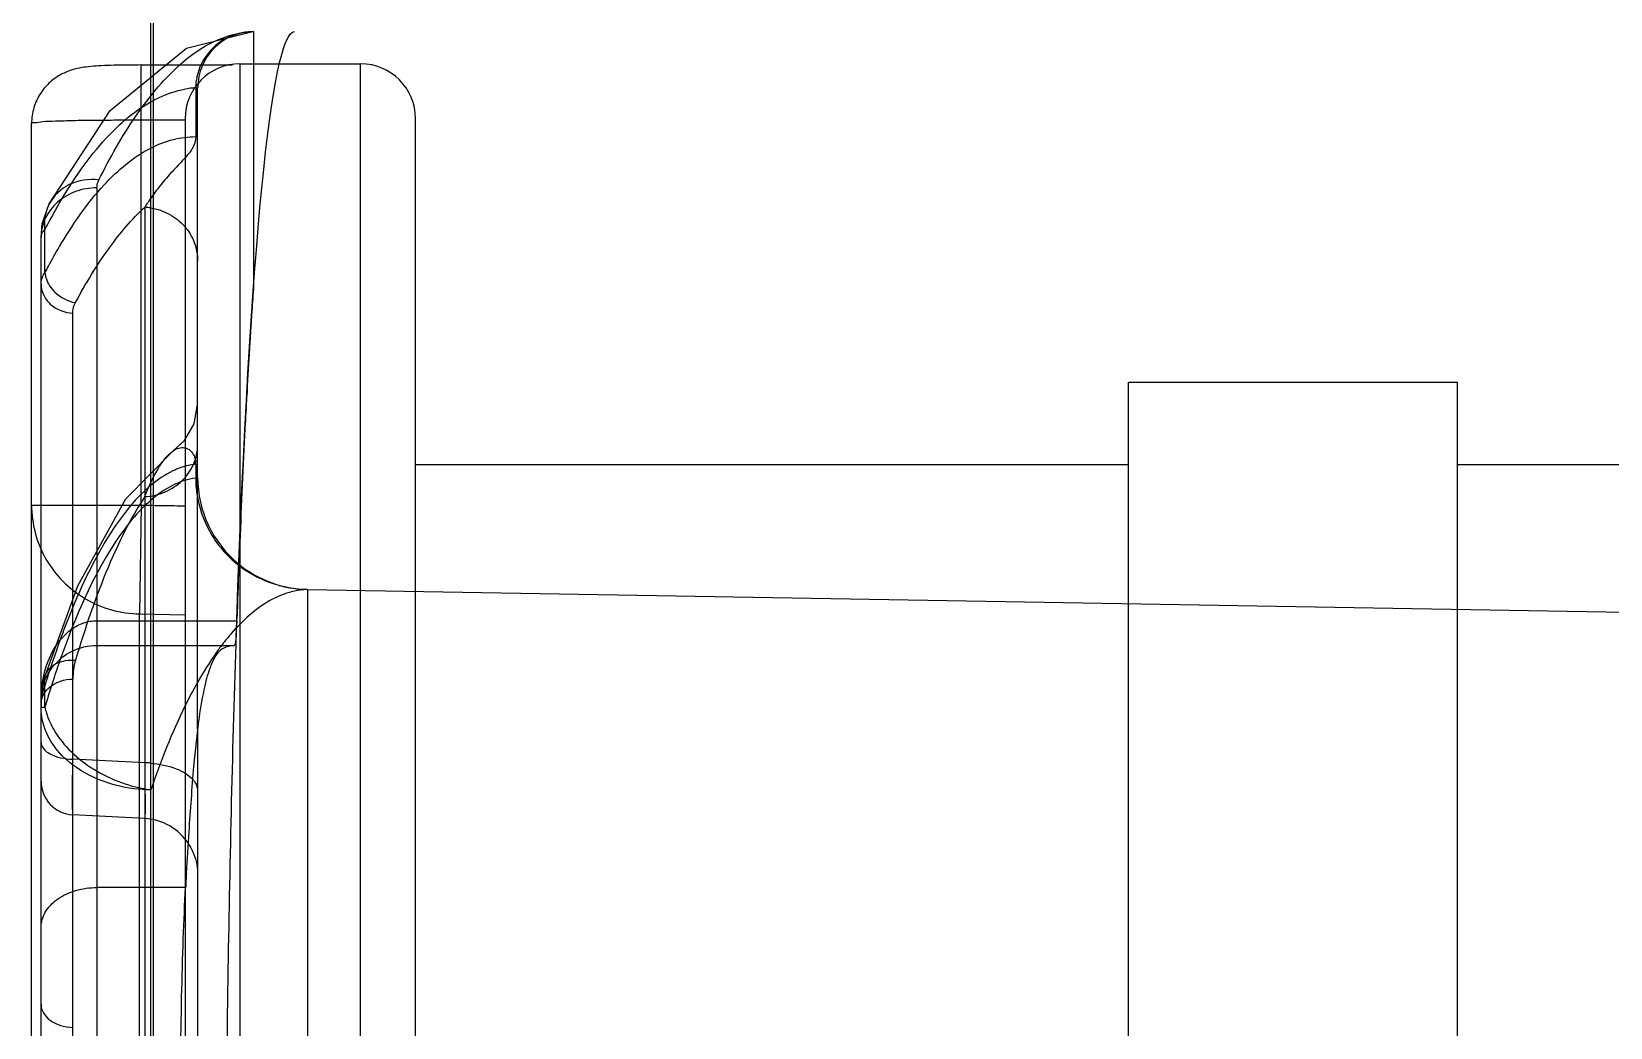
# Model space of a CAD drawing. Header units: millimetres. Extents: x 27300 to 28436, y -21252 to -20448.
# Drawn here: x 27569.71 to 27584.11, y -20626.87 to -20617.79 of the extents above; entities that cross this region are included whole.
import ezdxf

# ---------------------------------------------------------------- set-up
doc = ezdxf.new("R2010")
doc.units = ezdxf.units.MM
doc.header["$LTSCALE"] = 8
for name, color, linetype in [('Cav-cor', 30, 'Continuous'), ('PRODUCT', 1, 'Continuous'), ('WT', 4, 'Continuous')]:
    doc.layers.add(name, color=color, linetype=linetype)

# ---------------------------------------------------------------- blocks, each defined once
blk = doc.blocks.new('20160901.200809')
at = {"layer": 'Cav-cor', "color": 241}
for p, q in [((-15.308, 102.135), (-15.308, 142.309)), ((-15.287, 142.364), (-15.287, 103.356)), ((-14.37, 135.787), (-14.388, 135.786)), ((-14.37, 135.787), (-14.37, 133.467)), ((-14.897, 135.275), (-14.897, 134.83)), ((-14.88, 129.43), (-14.88, 135.277)), ((-14.897, 134.83), (-14.88, 134.83)), ((-15.798, 134.364), (-15.798, 112.934)), ((-16.233, 134.217), (-16.234, 134.217)), ((-15.363, 134.187), (-15.363, 126.07)), ((-16.308, 113.384), (-16.308, 133.913)), ((-16.273, 133.588), (-16.273, 133.983)), ((-16.018, 126.037), (-16.018, 133.222)), ((-15.103, 131.967), (-15.102, 131.968)), ((-14.897, 131.846), (-14.897, 131.719)), ((-14.897, 131.846), (-14.88, 131.846)), ((-14.503, 130.944), (-14.501, 131.001)), ((-14.501, 131.001), (-14.498, 131.065)), ((-14.498, 131.065), (-14.496, 131.134)), ((-14.505, 130.909), (-14.503, 130.944)), ((-13.878, 130.705), (-13.878, 116.593)), ((-13.878, 130.704), (-13.878, 130.705)), ((-13.878, 130.705), (0.256, 130.459)), ((-14.53, 130.21), (-14.522, 130.437)), ((-15.798, 130.419), (-14.524, 130.419)), ((-15.798, 130.194), (-14.546, 130.194)), ((-16.27, 129.916), (-16.27, 129.916)), ((-16.273, 129.63), (-16.273, 129.827)), ((-16.308, 129.662), (-16.308, 129.63)), ((-16.308, 129.63), (-16.273, 129.63)), ((-16.267, 129.65), (-16.273, 129.63)), ((-14.88, 129.43), (-14.88, 124.944)), ((-15.363, 129.124), (-16.018, 129.157)), ((-15.363, 128.616), (-16.018, 128.651)), ((-14.99, 127.988), (-15.798, 127.988))]:
    blk.add_line(p, q, dxfattribs=at)
for points in [[(-16.234, 134.217), (-15.678, 135.069), (-14.982, 135.636), (-14.388, 135.786)], [(-16.308, 133.913), (-16.297, 134.035), (-16.233, 134.217)], [(-15.102, 131.968), (-15, 132.06), (-14.911, 132.214), (-14.88, 132.388)], [(-16.27, 129.916), (-15.973, 130.736), (-15.534, 131.531), (-15.103, 131.967)], [(-16.308, 129.662), (-16.303, 129.76), (-16.27, 129.916)]]:
    blk.add_lwpolyline(points, dxfattribs=at)
for centre, radius, start, end in [((-14.371, 135.278), 0.508, 89.9088, 180.0022), ((-14.402, 135.275), 0.496, 171.8659, 179.9145), ((-14.843, 134.423), 0.854, 93.6435, 100.3411), ((-11.337, 131.421), 5.562, 150.1535, 152.5729), ((-13.219, 132.808), 2.549, 145.0207, 147.2513), ((-15.39, 133.663), 0.524, 80.8669, 87.0879), ((34.515, 129.946), 49.012, 175.8802, 176.1402), ((49.918, 128.943), 64.447, 176.1722, 176.86675), ((64.601, 128.13), 79.153, 176.85992, 177.07267), ((85.58, 127.098), 100.157, 177.09616, 177.6906), ((-15.093, 131.848), 0.195, 359.3539, 5.1571), ((-14.826, 131.245), 0.604, 96.7423, 99.102), ((-13.892, 131.72), 1.006, 180.0664, 188.3859), ((-13.861, 131.725), 1.019, 180.0251, 230.7606), ((112.778, 126.013), 127.377, 177.79754, 178.00994), ((-13.86, 131.725), 1.02, 230.7606, 269), ((-13.862, 131.759), 1.054, 249.99, 254.7767), ((-13.857, 131.781), 1.077, 254.829, 268.8908), ((-8.529, 127.484), 8.09, 159.5171, 162.0505), ((-9.25, 127.658), 7.292, 158.896, 160.5072), ((-9.736, 127.845), 6.772, 158.5544, 158.8872), ((-8.282, 127.313), 8.32, 160.4868, 161.871), ((-6.983, 126.975), 9.718, 162.4039, 162.9375), ((-7.255, 126.974), 9.401, 161.8579, 163.2792), ((-7.358, 127.094), 9.325, 161.9853, 162.4031), ((-15.904, 129.662), 0.404, 168.3538, 180.0054), ((-6.523, 126.75), 10.167, 163.2579, 163.4297), ((-15.389, 128.13), 0.995, 85.2312, 88.4936), ((-16.002, 128.956), 0.306, 180.0022, 267.0024), ((-15.39, 128.111), 0.507, 32.5362, 86.9824), ((28.957, 125.688), 44.008, 176.3413, 176.8351), ((42.038, 124.945), 57.109, 176.8152, 176.9459)]:
    blk.add_arc(centre, radius, start, end, dxfattribs=at)
at = {"layer": 'Cav-cor', "color": 241, "extrusion": (0, 0, -1)}
for centre, major_axis, start_param, end_param in [((-13.996, 123.649), (0, 12.138), 5.304116, 6.283185), ((-14.546, 130.704), (0, 0.51), 2.162524, 3.130722), ((-14.878, 125.804), (0, 3.06), 4.712389, 5.506936)]:
    blk.add_ellipse(centre, major_axis=major_axis, ratio=0.052408, start_param=start_param, end_param=end_param, dxfattribs=at)
at = {"layer": 'Cav-cor', "color": 241}
for points, knots in [([(-15.781, 134.436), (-15.681, 134.636), (-15.481, 134.991), (-15.134, 135.426), (-14.768, 135.709), (-14.495, 135.784), (-14.37, 135.787)], [0, 0, 0, 0, 0.329074, 0.598003, 0.815334, 1, 1, 1, 1]), ([(-14.388, 135.786), (-14.467, 135.784), (-14.625, 135.743), (-14.75, 135.637), (-14.797, 135.574)], [0, 0, 0, 0, 0.500369, 1, 1, 1, 1]), ([(-15.308, 135.147), (-15.283, 135.162), (-15.184, 135.213), (-15.077, 135.248), (-14.996, 135.263)], [0, 0, 0, 0, 0.261859, 1, 1, 1, 1]), ([(-14.897, 135.275), (-14.893, 135.275), (-14.887, 135.275), (-14.882, 135.276), (-14.88, 135.276), (-14.88, 135.277)], [0, 0, 0, 0, 0.745702, 0.934018, 1, 1, 1, 1]), ([(-16.161, 134.189), (-16.04, 134.399), (-15.8, 134.759), (-15.473, 135.055), (-15.308, 135.147)], [0, 0, 0, 0, 0.561408, 1, 1, 1, 1]), ([(-14.897, 134.83), (-14.897, 134.8), (-14.909, 134.753), (-14.948, 134.69), (-15.01, 134.618), (-15.102, 134.525), (-15.208, 134.404), (-15.275, 134.316), (-15.308, 134.269)], [0, 0, 0, 0, 0.127303, 0.197941, 0.314173, 0.530271, 0.755226, 1, 1, 1, 1]), ([(-15.308, 134.726), (-15.243, 134.759), (-15.109, 134.812), (-14.967, 134.83), (-14.897, 134.83)], [0, 0, 0, 0, 0.514097, 1, 1, 1, 1]), ([(-16.14, 133.828), (-16.023, 134.028), (-15.789, 134.369), (-15.469, 134.644), (-15.308, 134.726)], [0, 0, 0, 0, 0.562253, 1, 1, 1, 1]), ([(-15.798, 134.364), (-15.864, 134.364), (-15.995, 134.341), (-16.164, 134.243), (-16.28, 134.094), (-16.308, 133.972), (-16.308, 133.913)], [0, 0, 0, 0, 0.264229, 0.520307, 0.764509, 1, 1, 1, 1]), ([(-15.781, 134.436), (-15.871, 134.446), (-16.056, 134.422), (-16.194, 134.292), (-16.233, 134.217)], [0, 0, 0, 0, 0.518933, 1, 1, 1, 1]), ([(-15.798, 134.364), (-15.798, 134.382), (-15.793, 134.407), (-15.783, 134.43), (-15.781, 134.436)], [0, 0, 0, 0, 0.742025, 1, 1, 1, 1]), ([(-16.234, 134.217), (-16.261, 134.164), (-16.281, 134.083), (-16.276, 134.003), (-16.273, 133.983)], [0, 0, 0, 0, 0.74428, 1, 1, 1, 1]), ([(-15.994, 133.318), (-15.901, 133.491), (-15.716, 133.799), (-15.483, 134.076), (-15.363, 134.187)], [0, 0, 0, 0, 0.545384, 1, 1, 1, 1]), ([(-15.307, 134.181), (-15.248, 134.171), (-15.134, 134.133), (-14.994, 134.021), (-14.901, 133.869), (-14.88, 133.753), (-14.88, 133.695)], [0, 0, 0, 0, 0.254185, 0.505393, 0.753735, 1, 1, 1, 1]), ([(-16.308, 133.913), (-16.308, 133.919), (-16.305, 133.946), (-16.288, 133.968), (-16.273, 133.983)], [0, 0, 0, 0, 0.225933, 1, 1, 1, 1]), ([(-16.273, 133.588), (-16.262, 133.609), (-16.22, 133.69), (-16.175, 133.77), (-16.14, 133.828)], [0, 0, 0, 0, 0.256853, 1, 1, 1, 1]), ([(-16.308, 133.489), (-16.308, 133.498), (-16.305, 133.533), (-16.289, 133.567), (-16.273, 133.588)], [0, 0, 0, 0, 0.242287, 1, 1, 1, 1]), ([(-16.308, 133.489), (-16.308, 133.455), (-16.292, 133.386), (-16.205, 133.268), (-16.092, 133.225), (-16.018, 133.222)], [0, 0, 0, 0, 0.23664, 0.482311, 1, 1, 1, 1]), ([(-16.273, 133.588), (-16.271, 133.572), (-16.256, 133.506), (-16.218, 133.447), (-16.181, 133.412)], [0, 0, 0, 0, 0.242399, 1, 1, 1, 1]), ([(-16.018, 133.222), (-16.018, 133.247), (-16.012, 133.281), (-15.998, 133.311), (-15.994, 133.318)], [0, 0, 0, 0, 0.743907, 1, 1, 1, 1]), ([(-15.363, 131.55), (-15.299, 131.553), (-15.173, 131.582), (-15.013, 131.688), (-14.905, 131.843), (-14.88, 131.966), (-14.88, 132.026)], [0, 0, 0, 0, 0.257878, 0.511003, 0.757749, 1, 1, 1, 1]), ([(-15.363, 131.55), (-15.327, 131.641), (-15.271, 131.765), (-15.176, 131.902), (-15.127, 131.95), (-15.103, 131.967)], [0, 0, 0, 0, 0.590774, 0.817212, 1, 1, 1, 1]), ([(-15.102, 131.968), (-15.072, 131.988), (-15.013, 132.01), (-14.926, 131.963), (-14.902, 131.904), (-14.898, 131.865)], [0, 0, 0, 0, 0.382194, 0.590068, 1, 1, 1, 1]), ([(-15.038, 131.812), (-15.061, 131.804), (-15.158, 131.763), (-15.247, 131.703), (-15.309, 131.651)], [0, 0, 0, 0, 0.233555, 1, 1, 1, 1]), ([(-14.897, 131.719), (-14.969, 131.71), (-15.119, 131.66), (-15.247, 131.569), (-15.309, 131.515)], [0, 0, 0, 0, 0.467274, 1, 1, 1, 1]), ([(-14.897, 131.719), (-14.893, 131.72), (-14.888, 131.721), (-14.88, 131.723), (-14.88, 131.725)], [0, 0, 0, 0, 0.720468, 1, 1, 1, 1]), ([(-15.309, 131.651), (-15.387, 131.586), (-15.539, 131.423), (-15.832, 130.987), (-16.002, 130.598), (-16.108, 130.316)], [0, 0, 0, 0, 0.19391, 0.423916, 1, 1, 1, 1]), ([(-15.309, 131.515), (-15.379, 131.454), (-15.517, 131.305), (-15.783, 130.916), (-15.94, 130.57), (-16.039, 130.321)], [0, 0, 0, 0, 0.197581, 0.428943, 1, 1, 1, 1]), ([(-15.363, 131.55), (-15.494, 131.349), (-15.734, 130.86), (-15.908, 130.347), (-15.994, 130.059)], [0, 0, 0, 0, 0.444191, 1, 1, 1, 1]), ([(-14.14, 130.643), (-14.174, 130.628), (-14.319, 130.553), (-14.443, 130.444), (-14.529, 130.352)], [0, 0, 0, 0, 0.227187, 1, 1, 1, 1]), ([(-13.878, 130.704), (-13.9, 130.703), (-13.99, 130.696), (-14.078, 130.67), (-14.14, 130.643)], [0, 0, 0, 0, 0.243991, 1, 1, 1, 1]), ([(-16.308, 129.692), (-16.308, 129.773), (-16.29, 129.936), (-16.203, 130.166), (-16.068, 130.327), (-15.922, 130.405), (-15.839, 130.419), (-15.798, 130.419)], [0, 0, 0, 0, 0.248656, 0.497664, 0.747263, 0.873456, 1, 1, 1, 1]), ([(-14.529, 130.352), (-14.539, 130.341), (-14.58, 130.297), (-14.618, 130.25), (-14.646, 130.214)], [0, 0, 0, 0, 0.242067, 1, 1, 1, 1]), ([(-16.308, 129.692), (-16.308, 129.747), (-16.288, 129.863), (-16.195, 130.026), (-16.028, 130.158), (-15.878, 130.194), (-15.798, 130.194)], [0, 0, 0, 0, 0.21075, 0.437581, 0.697699, 1, 1, 1, 1]), ([(-14.546, 130.194), (-14.564, 130.19), (-14.601, 130.186), (-14.662, 130.165), (-14.721, 130.101), (-14.774, 129.984), (-14.827, 129.792), (-14.879, 129.486), (-14.923, 129.042), (-14.948, 128.695), (-14.961, 128.496)], [0, 0, 0, 0, 0.030034, 0.061682, 0.10293, 0.16781, 0.270115, 0.429906, 0.674377, 1, 1, 1, 1]), ([(-14.646, 130.214), (-14.667, 130.188), (-14.753, 130.072), (-14.829, 129.95), (-14.883, 129.854)], [0, 0, 0, 0, 0.234398, 1, 1, 1, 1]), ([(-14.628, 123.825), (-14.628, 124.933), (-14.611, 127.061), (-14.563, 129.189), (-14.53, 130.21)], [0, 0, 0, 0, 0.520382, 1, 1, 1, 1]), ([(-16.27, 129.916), (-16.263, 129.94), (-16.236, 129.986), (-16.145, 130.053), (-16.053, 130.064), (-15.994, 130.059)], [0, 0, 0, 0, 0.221291, 0.459015, 1, 1, 1, 1]), ([(-16.308, 129.662), (-16.308, 129.691), (-16.291, 129.752), (-16.225, 129.825), (-16.129, 129.874), (-16.056, 129.887), (-16.018, 129.888)], [0, 0, 0, 0, 0.215651, 0.452335, 0.716573, 1, 1, 1, 1]), ([(-14.883, 129.854), (-14.923, 129.784), (-15.088, 129.47), (-15.218, 129.138), (-15.306, 128.877)], [0, 0, 0, 0, 0.224887, 1, 1, 1, 1]), ([(-16.259, 129.4), (-16.267, 129.418), (-16.295, 129.492), (-16.308, 129.572), (-16.308, 129.63)], [0, 0, 0, 0, 0.255131, 1, 1, 1, 1]), ([(-16.273, 129.63), (-16.269, 129.613), (-16.249, 129.54), (-16.218, 129.471), (-16.189, 129.421)], [0, 0, 0, 0, 0.241944, 1, 1, 1, 1]), ([(-16.189, 129.421), (-16.103, 129.276), (-15.831, 129.025), (-15.489, 128.904), (-15.306, 128.877)], [0, 0, 0, 0, 0.477815, 1, 1, 1, 1]), ([(-16.308, 129.31), (-16.308, 129.29), (-16.287, 129.244), (-16.219, 129.198), (-16.127, 129.166), (-16.056, 129.158), (-16.018, 129.157)], [0, 0, 0, 0, 0.172984, 0.397295, 0.67996, 1, 1, 1, 1]), ([(-15.306, 128.877), (-15.41, 128.879), (-15.615, 128.904), (-15.895, 129.011), (-16.122, 129.175), (-16.226, 129.323), (-16.259, 129.4)], [0, 0, 0, 0, 0.274558, 0.537046, 0.779386, 1, 1, 1, 1]), ([(-16.018, 128.651), (-16.019, 128.651), (-16.018, 128.655), (-16.019, 128.662), (-16.019, 128.673), (-16.02, 128.697), (-16.02, 128.736), (-16.02, 128.794), (-16.02, 128.867), (-16.02, 128.989), (-16.019, 129.088), (-16.018, 129.157)], [0, 0, 0, 0, 0.005931, 0.020114, 0.042546, 0.07314, 0.158312, 0.274234, 0.418991, 0.590166, 1, 1, 1, 1]), ([(-15.363, 129.124), (-15.362, 129.055), (-15.361, 128.956), (-15.36, 128.833), (-15.359, 128.76), (-15.359, 128.702), (-15.36, 128.662), (-15.361, 128.639), (-15.361, 128.628), (-15.362, 128.621), (-15.363, 128.617), (-15.363, 128.616)], [0, 0, 0, 0, 0.409985, 0.581252, 0.726049, 0.841946, 0.927016, 0.95754, 0.979895, 0.994018, 1, 1, 1, 1]), ([(-15.307, 129.121), (-15.229, 129.114), (-15.091, 129.088), (-14.964, 129.018), (-14.923, 128.972)], [0, 0, 0, 0, 0.562082, 1, 1, 1, 1]), ([(-14.923, 128.972), (-14.917, 128.964), (-14.893, 128.934), (-14.88, 128.896), (-14.88, 128.869)], [0, 0, 0, 0, 0.275189, 1, 1, 1, 1]), ([(-16.308, 127.624), (-16.308, 127.672), (-16.277, 127.775), (-16.158, 127.894), (-15.991, 127.97), (-15.864, 127.988), (-15.798, 127.988)], [0, 0, 0, 0, 0.210546, 0.446051, 0.712919, 1, 1, 1, 1]), ([(-16.308, 126.924), (-16.308, 126.897), (-16.291, 126.839), (-16.224, 126.771), (-16.129, 126.726), (-16.056, 126.714), (-16.018, 126.713)], [0, 0, 0, 0, 0.207966, 0.442072, 0.709597, 1, 1, 1, 1])]:
    blk.add_open_spline(points, degree=3, knots=knots, dxfattribs=at)
for points in [[(-14.797, 135.574), (-14.847, 135.508), (-14.881, 135.427), (-14.892, 135.345)], [(-16.181, 133.412), (-16.131, 133.363), (-16.063, 133.329), (-15.994, 133.318)], [(-14.922, 131.842), (-14.961, 131.836), (-15, 131.826), (-15.038, 131.812)], [(-14.887, 131.574), (-14.869, 131.457), (-14.83, 131.341), (-14.773, 131.237)], [(-14.773, 131.237), (-14.708, 131.118), (-14.616, 131.011), (-14.509, 130.927)], [(-14.509, 130.927), (-14.423, 130.86), (-14.325, 130.806), (-14.223, 130.768)], [(-15.994, 130.059), (-16.01, 130.004), (-16.018, 129.946), (-16.018, 129.888)], [(-16.278, 129.868), (-16.277, 129.884), (-16.275, 129.9), (-16.27, 129.916)], [(-16.273, 129.827), (-16.276, 129.84), (-16.278, 129.854), (-16.278, 129.868)], [(-16.273, 129.827), (-16.285, 129.8), (-16.294, 129.772), (-16.3, 129.744)], [(-14.96, 128.381), (-14.909, 128.301), (-14.88, 128.202), (-14.88, 128.107)]]:
    blk.add_open_spline(points, degree=3, dxfattribs=at)
blk = doc.blocks.new('20160901.200901')
at = {"layer": 'PRODUCT'}
for p, q in [((-14.6, 22.814), (-13.769, 22.814)), ((-14.6, 18.804), (-14.6, 22.814)), ((-13.7, 22.825), (-12.6, 22.825)), ((-13.7, 22.825), (-13.7, -0.975)), ((-12.6, -0.975), (-12.6, 22.825)), ((-14.6, 22.314), (-14.2, 22.314)), ((-14.2, 22.325), (-14.2, -0.474)), ((-12.1, -0.475), (-12.1, 22.325)), ((-15.6, -0.431), (-15.6, 22.281)), ((-5.6, 1.925), (-5.6, 19.925)), ((-5.6, 19.925), (-2.6, 19.925)), ((-2.6, 1.925), (-2.6, 19.925)), ((-12.1, 19.175), (-5.6, 19.175)), ((-2.6, 19.175), (-1, 19.175)), ((-15.6, 18.804), (-14.6, 18.804)), ((-14.6, 18.804), (-14.617, 17.812)), ((-14.617, 17.812), (-14.2, 17.805)), ((-14.617, 11.471), (-14.617, 17.812))]:
    blk.add_line(p, q, dxfattribs=at)
for centre, start, end in [((-13.7, 22.325), 90, 180), ((-12.6, 22.325), 0, 90)]:
    blk.add_arc(centre, 0.5, start, end, dxfattribs=at)
for points, start_tangent, end_tangent in [([(-14.6, 22.814), (-14.708, 22.813), (-14.848, 22.811), (-14.965, 22.807), (-15.06, 22.8), (-15.142, 22.79), (-15.229, 22.77), (-15.328, 22.729), (-15.429, 22.66), (-15.517, 22.558), (-15.579, 22.426), (-15.6, 22.281)], (-1, 0.000048), (-0.000208, -1)), ([(-15.6, 22.281), (-15.575, 22.29), (-15.501, 22.298), (-15.382, 22.304), (-15.223, 22.309), (-15.034, 22.312), (-14.823, 22.313), (-14.6, 22.314)], (0.00207, 0.999998), (1, 0.000002)), ([(-15.6, 18.804), (-15.567, 18.55), (-15.469, 18.312), (-15.313, 18.108), (-15.109, 17.95), (-14.871, 17.849), (-14.617, 17.812)], (0, -1), (0.99985, -0.017314)), ([(-14.6, 18.804), (-14.399, 18.8), (-14.199, 18.797)], (0.999845, -0.017592), (0.999845, -0.017593))]:
    blk.add_spline(points, degree=3, dxfattribs=dict(at, start_tangent=start_tangent, end_tangent=end_tangent))

msp = doc.modelspace()

# ---------------------------------------------------------------- block references
at = {"layer": 'PRODUCT'}
msp.add_blockref('20160901.200901', (27585.314, -20640.911), dxfattribs=at)
at = {"layer": 'WT'}
msp.add_blockref('20160901.200809', (27586.108, -20753.58), dxfattribs=at)

doc.saveas('drawing.dxf')
